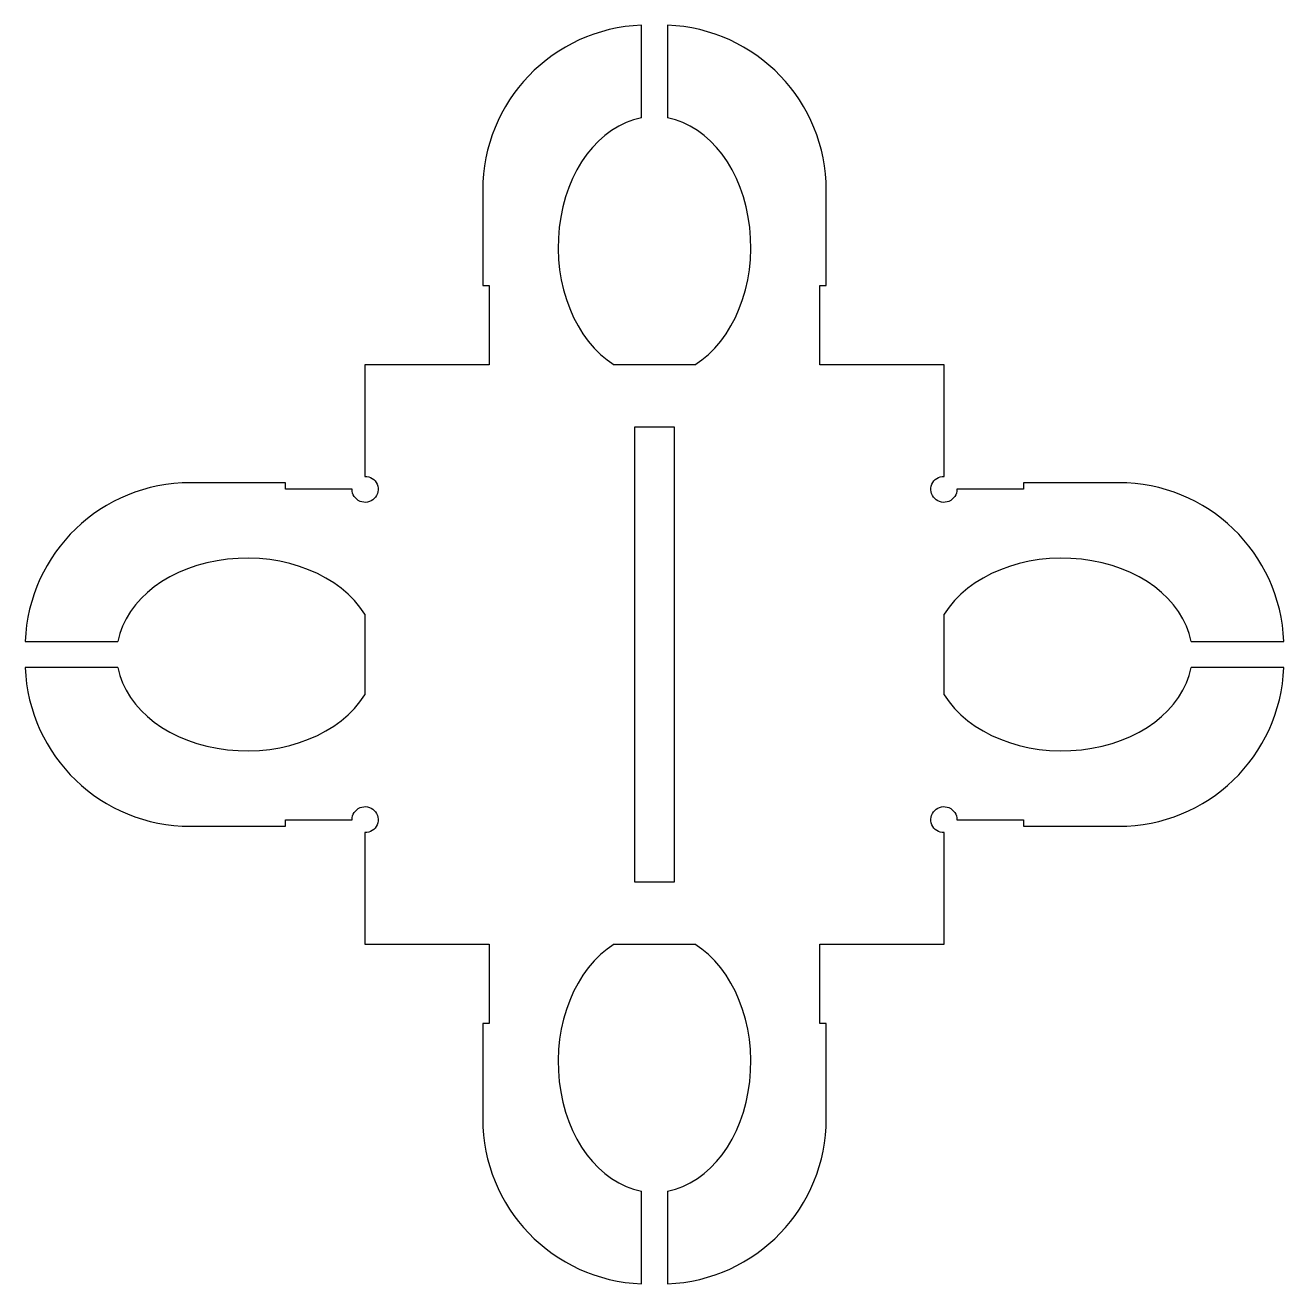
# Model space of a CAD drawing. Header units: millimetres. Extents: x -48.3 to 48.3, y -48.3 to 48.3.
import ezdxf

# ---------------------------------------------------------------- set-up
doc = ezdxf.new("R2010")
doc.units = ezdxf.units.MM

msp = doc.modelspace()

# ---------------------------------------------------------------- linework, layer by layer
for p, q in [((3.096, 22.25), (-3.096, 22.25)), ((-22.25, 3.096), (-22.25, -3.096)), ((22.25, -3.096), (22.25, 3.096)), ((-3.096, -22.25), (3.096, -22.25))]:
    msp.add_line(p, q)
for points in [[(-1, 41.222), (-1, 48.35, 0.402726), (-13.2, 35.66), (-13.2, 28.35), (-12.7, 28.35), (-12.7, 22.25), (-22.25, 22.25), (-22.25, 13.688, -2.462269), (-23.234, 12.7), (-28.35, 12.7), (-28.35, 13.2), (-35.66, 13.2, 0.402726), (-48.35, 1), (-41.222, 1)], [(41.222, 1), (48.35, 1, 0.402726), (35.66, 13.2), (28.35, 13.2), (28.35, 12.7), (23.234, 12.7, -2.462269), (22.25, 13.688), (22.25, 22.25), (12.7, 22.25), (12.7, 28.35), (13.2, 28.35), (13.2, 35.66, 0.402726), (1, 48.35), (1, 41.222)], [(-41.222, -1), (-48.35, -1, 0.402726), (-35.66, -13.2), (-28.35, -13.2), (-28.35, -12.7), (-23.234, -12.7, -2.462269), (-22.25, -13.688), (-22.25, -22.25), (-12.7, -22.25), (-12.7, -28.35), (-13.2, -28.35), (-13.2, -35.66, 0.402726), (-1, -48.35), (-1, -41.222)], [(1, -41.222), (1, -48.35, 0.402726), (13.2, -35.66), (13.2, -28.35), (12.7, -28.35), (12.7, -22.25), (22.25, -22.25), (22.25, -13.688, -2.462269), (23.234, -12.7), (28.35, -12.7), (28.35, -13.2), (35.66, -13.2, 0.402726), (48.35, -1), (41.222, -1)]]:
    msp.add_lwpolyline(points, format="xyb")
msp.add_lwpolyline([(1.5, 17.5), (1.5, -17.5), (-1.5, -17.5), (-1.5, 17.5)], close=True)
for centre, major_axis, start_param, end_param in [((0, 31.324), (0, -9.989), 3.277092, 5.851765), ((0, 31.324), (0, -9.989), 0.43142, 3.006094), ((-31.324, 0), (9.989, 0), 0.43142, 3.006094), ((31.324, 0), (-9.989, 0), 3.277092, 5.851765), ((-31.324, 0), (9.989, 0), 3.277092, 5.851765), ((31.324, 0), (-9.989, 0), 0.43142, 3.006094), ((0, -31.324), (0, 9.989), 0.43142, 3.006094), ((0, -31.324), (0, 9.989), 3.277092, 5.851765)]:
    msp.add_ellipse(centre, major_axis=major_axis, ratio=0.74107, start_param=start_param, end_param=end_param)

doc.saveas('drawing.dxf')
